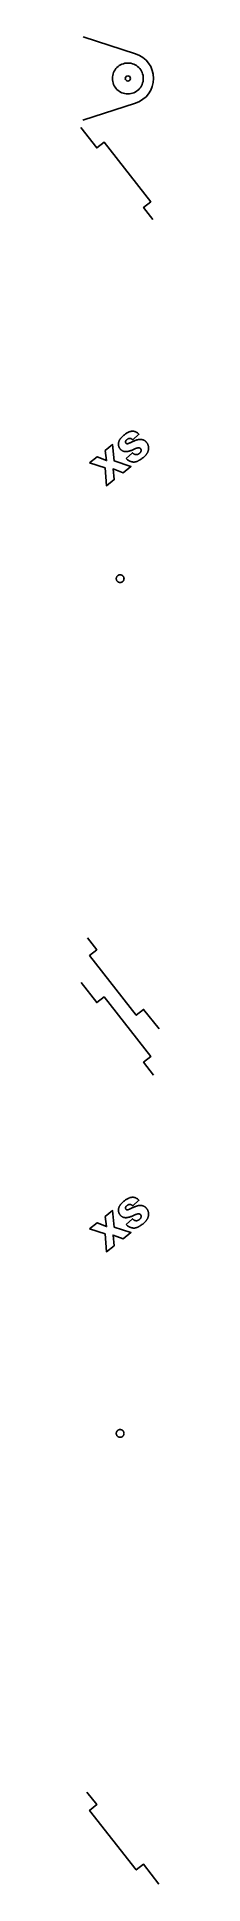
# Model space of a CAD drawing. Extents: x 0 to 3.8, y 2.7 to 92.3.
import ezdxf

# ---------------------------------------------------------------- set-up
doc = ezdxf.new("R2010")
doc.units = 0
for name, color, linetype in [('PART_LETTERS', 18, 'CONTINUOUS'), ('T3_POCKET', 18, 'CONTINUOUS'), ('T3_PROFILE_INSIDE', 18, 'CONTINUOUS'), ('T3_PROFILE_OUTSIDE', 18, 'CONTINUOUS'), ('T8_DRILL', 18, 'CONTINUOUS')]:
    doc.layers.add(name, color=color, linetype=linetype)

msp = doc.modelspace()

# ---------------------------------------------------------------- linework, layer by layer
at = {"layer": 'PART_LETTERS'}
for points in [[(2.192, 71.873), (2.498, 72.144), (2.515, 72.128), (2.533, 72.113), (2.542, 72.106), (2.55, 72.099), (2.559, 72.093), (2.568, 72.088), (2.576, 72.083), (2.584, 72.078), (2.593, 72.074), (2.601, 72.07), (2.609, 72.066), (2.617, 72.063), (2.626, 72.061), (2.634, 72.058), (2.647, 72.056), (2.659, 72.054), (2.672, 72.052), (2.685, 72.052), (2.698, 72.052), (2.711, 72.053), (2.723, 72.055), (2.736, 72.058), (2.748, 72.062), (2.761, 72.066), (2.773, 72.071), (2.786, 72.077), (2.798, 72.084), (2.81, 72.091), (2.822, 72.1), (2.835, 72.109), (2.843, 72.116), (2.852, 72.123), (2.86, 72.13), (2.867, 72.138), (2.874, 72.145), (2.88, 72.152), (2.886, 72.16), (2.892, 72.167), (2.897, 72.175), (2.902, 72.183), (2.906, 72.19), (2.909, 72.198), (2.913, 72.206), (2.915, 72.214), (2.918, 72.222), (2.919, 72.23), (2.921, 72.238), (2.922, 72.246), (2.922, 72.253), (2.923, 72.261), (2.923, 72.268), (2.922, 72.276), (2.921, 72.283), (2.92, 72.29), (2.919, 72.296), (2.917, 72.303), (2.914, 72.309), (2.912, 72.316), (2.908, 72.322), (2.905, 72.328), (2.901, 72.334), (2.897, 72.339), (2.893, 72.344), (2.888, 72.349), (2.883, 72.354), (2.878, 72.358), (2.873, 72.362), (2.868, 72.366), (2.862, 72.369), (2.856, 72.372), (2.85, 72.375), (2.844, 72.377), (2.837, 72.38), (2.83, 72.381), (2.823, 72.383), (2.816, 72.384), (2.808, 72.385), (2.8, 72.386), (2.792, 72.386), (2.783, 72.386), (2.773, 72.385), (2.762, 72.383), (2.751, 72.381), (2.739, 72.378), (2.726, 72.374), (2.713, 72.37), (2.699, 72.365), (2.683, 72.36), (2.668, 72.354), (2.651, 72.347), (2.616, 72.332), (2.578, 72.314), (2.545, 72.299), (2.514, 72.285), (2.483, 72.272), (2.453, 72.26), (2.424, 72.249), (2.396, 72.24), (2.369, 72.231), (2.342, 72.223), (2.316, 72.216), (2.291, 72.211), (2.267, 72.206), (2.243, 72.203), (2.22, 72.2), (2.198, 72.199), (2.177, 72.198), (2.157, 72.199), (2.137, 72.2), (2.118, 72.202), (2.099, 72.206), (2.081, 72.21), (2.063, 72.215), (2.045, 72.222), (2.028, 72.229), (2.012, 72.237), (1.996, 72.246), (1.98, 72.256), (1.965, 72.266), (1.95, 72.278), (1.936, 72.291), (1.922, 72.305), (1.909, 72.319), (1.896, 72.335), (1.888, 72.345), (1.881, 72.356), (1.874, 72.367), (1.867, 72.379), (1.861, 72.39), (1.855, 72.402), (1.849, 72.414), (1.844, 72.426), (1.84, 72.439), (1.836, 72.451), (1.832, 72.464), (1.829, 72.477), (1.826, 72.491), (1.824, 72.504), (1.822, 72.518), (1.821, 72.532), (1.82, 72.546), (1.819, 72.561), (1.82, 72.575), (1.82, 72.589), (1.822, 72.604), (1.824, 72.618), (1.826, 72.632), (1.829, 72.647), (1.833, 72.662), (1.837, 72.676), (1.842, 72.691), (1.848, 72.706), (1.854, 72.72), (1.86, 72.735), (1.867, 72.75), (1.875, 72.765), (1.884, 72.78), (1.893, 72.795), (1.903, 72.81), (1.914, 72.826), (1.926, 72.841), (1.938, 72.857), (1.952, 72.872), (1.966, 72.888), (1.981, 72.904), (1.997, 72.92), (2.014, 72.936), (2.032, 72.952), (2.05, 72.969), (2.069, 72.985), (2.089, 73.002), (2.11, 73.018), (2.136, 73.038), (2.162, 73.057), (2.188, 73.074), (2.213, 73.091), (2.238, 73.106), (2.262, 73.119), (2.286, 73.132), (2.31, 73.143), (2.334, 73.153), (2.357, 73.162), (2.38, 73.17), (2.403, 73.177), (2.425, 73.182), (2.447, 73.186), (2.469, 73.189), (2.491, 73.19), (2.501, 73.191), (2.512, 73.191), (2.523, 73.191), (2.533, 73.19), (2.544, 73.189), (2.554, 73.188), (2.565, 73.186), (2.575, 73.184), (2.586, 73.182), (2.596, 73.18), (2.606, 73.177), (2.617, 73.174), (2.627, 73.17), (2.637, 73.167), (2.647, 73.163), (2.657, 73.158), (2.678, 73.148), (2.698, 73.137), (2.718, 73.125), (2.738, 73.112), (2.757, 73.097), (2.777, 73.081), (2.796, 73.064), (2.816, 73.045), (2.512, 72.777), (2.503, 72.785), (2.494, 72.792), (2.486, 72.799), (2.477, 72.805), (2.468, 72.811), (2.46, 72.816), (2.451, 72.821), (2.442, 72.826), (2.434, 72.829), (2.425, 72.833), (2.417, 72.836), (2.408, 72.838), (2.4, 72.84), (2.391, 72.841), (2.383, 72.842), (2.375, 72.843), (2.366, 72.843), (2.358, 72.842), (2.349, 72.841), (2.341, 72.84), (2.332, 72.838), (2.324, 72.836), (2.315, 72.833), (2.307, 72.83), (2.298, 72.826), (2.289, 72.822), (2.28, 72.818), (2.272, 72.813), (2.263, 72.807), (2.254, 72.802), (2.245, 72.795), (2.236, 72.788), (2.222, 72.777), (2.21, 72.765), (2.199, 72.754), (2.194, 72.748), (2.189, 72.742), (2.185, 72.736), (2.182, 72.73), (2.178, 72.724), (2.175, 72.718), (2.173, 72.712), (2.17, 72.706), (2.168, 72.7), (2.167, 72.694), (2.165, 72.682), (2.164, 72.671), (2.164, 72.665), (2.165, 72.66), (2.165, 72.654), (2.166, 72.649), (2.168, 72.644), (2.169, 72.639), (2.171, 72.634), (2.173, 72.629), (2.176, 72.624), (2.178, 72.619), (2.181, 72.614), (2.185, 72.61), (2.19, 72.604), (2.196, 72.598), (2.203, 72.594), (2.21, 72.59), (2.218, 72.587), (2.227, 72.585), (2.236, 72.583), (2.246, 72.582), (2.251, 72.582), (2.257, 72.582), (2.264, 72.583), (2.27, 72.584), (2.278, 72.586), (2.286, 72.588), (2.303, 72.593), (2.322, 72.6), (2.343, 72.608), (2.366, 72.619), (2.391, 72.631), (2.454, 72.661), (2.484, 72.674), (2.513, 72.687), (2.54, 72.7), (2.567, 72.711), (2.593, 72.722), (2.619, 72.732), (2.643, 72.741), (2.666, 72.749), (2.688, 72.756), (2.709, 72.763), (2.729, 72.769), (2.748, 72.774), (2.766, 72.779), (2.784, 72.783), (2.8, 72.786), (2.817, 72.788), (2.833, 72.79), (2.849, 72.792), (2.864, 72.793), (2.879, 72.793), (2.895, 72.793), (2.909, 72.793), (2.924, 72.792), (2.938, 72.79), (2.952, 72.788), (2.966, 72.786), (2.979, 72.783), (2.992, 72.779), (3.005, 72.775), (3.018, 72.771), (3.03, 72.766), (3.043, 72.76), (3.054, 72.754), (3.066, 72.748), (3.078, 72.742), (3.089, 72.735), (3.1, 72.727), (3.111, 72.72), (3.121, 72.711), (3.131, 72.703), (3.141, 72.694), (3.151, 72.684), (3.161, 72.675), (3.17, 72.665), (3.179, 72.654), (3.188, 72.643), (3.198, 72.63), (3.208, 72.616), (3.217, 72.603), (3.225, 72.589), (3.233, 72.574), (3.24, 72.56), (3.247, 72.545), (3.253, 72.531), (3.258, 72.516), (3.263, 72.5), (3.268, 72.485), (3.272, 72.469), (3.275, 72.453), (3.278, 72.437), (3.28, 72.42), (3.282, 72.404), (3.283, 72.387), (3.283, 72.37), (3.283, 72.354), (3.282, 72.337), (3.281, 72.32), (3.279, 72.304), (3.276, 72.287), (3.273, 72.271), (3.269, 72.255), (3.265, 72.238), (3.26, 72.222), (3.254, 72.206), (3.248, 72.19), (3.241, 72.174), (3.233, 72.158), (3.225, 72.142), (3.216, 72.126), (3.206, 72.11), (3.196, 72.094), (3.185, 72.078), (3.173, 72.062), (3.161, 72.047), (3.147, 72.031), (3.134, 72.015), (3.119, 71.999), (3.104, 71.984), (3.088, 71.968), (3.071, 71.952), (3.054, 71.937), (3.036, 71.921), (3.017, 71.906), (2.997, 71.89), (2.963, 71.864), (2.929, 71.839), (2.896, 71.817), (2.88, 71.806), (2.864, 71.796), (2.848, 71.786), (2.832, 71.777), (2.816, 71.768), (2.801, 71.76), (2.785, 71.752), (2.77, 71.745), (2.755, 71.738), (2.741, 71.732), (2.726, 71.726), (2.711, 71.721), (2.697, 71.716), (2.683, 71.711), (2.669, 71.708), (2.655, 71.704), (2.642, 71.701), (2.628, 71.698), (2.615, 71.696), (2.602, 71.695), (2.589, 71.694), (2.577, 71.693), (2.564, 71.693), (2.552, 71.693), (2.539, 71.694), (2.527, 71.695), (2.504, 71.698), (2.48, 71.703), (2.457, 71.708), (2.435, 71.715), (2.412, 71.722), (2.39, 71.731), (2.369, 71.74), (2.348, 71.751), (2.327, 71.763), (2.307, 71.775), (2.287, 71.789), (2.267, 71.804), (2.248, 71.819), (2.229, 71.836), (2.21, 71.854)], [(0.417, 71.662), (0.788, 71.953), (1.245, 71.768), (1.17, 72.252), (1.538, 72.54), (1.613, 71.745), (2.426, 71.473), (2.047, 71.176), (1.556, 71.358), (1.615, 70.838), (1.238, 70.542), (1.169, 71.407)], [(2.192, 34.691), (2.498, 34.963), (2.515, 34.946), (2.533, 34.931), (2.542, 34.925), (2.55, 34.918), (2.559, 34.912), (2.568, 34.906), (2.576, 34.901), (2.584, 34.897), (2.593, 34.892), (2.601, 34.888), (2.609, 34.885), (2.617, 34.882), (2.626, 34.879), (2.634, 34.877), (2.647, 34.874), (2.659, 34.872), (2.672, 34.871), (2.685, 34.871), (2.698, 34.871), (2.711, 34.872), (2.723, 34.874), (2.736, 34.877), (2.748, 34.88), (2.761, 34.885), (2.773, 34.89), (2.786, 34.896), (2.798, 34.903), (2.81, 34.91), (2.822, 34.918), (2.835, 34.927), (2.843, 34.935), (2.852, 34.942), (2.86, 34.949), (2.867, 34.956), (2.874, 34.964), (2.88, 34.971), (2.886, 34.979), (2.892, 34.986), (2.897, 34.994), (2.902, 35.001), (2.906, 35.009), (2.909, 35.017), (2.913, 35.025), (2.915, 35.033), (2.918, 35.041), (2.919, 35.049), (2.921, 35.057), (2.922, 35.064), (2.922, 35.072), (2.923, 35.08), (2.923, 35.087), (2.922, 35.094), (2.921, 35.101), (2.92, 35.108), (2.919, 35.115), (2.917, 35.122), (2.914, 35.128), (2.912, 35.134), (2.908, 35.14), (2.905, 35.146), (2.901, 35.152), (2.897, 35.158), (2.893, 35.163), (2.888, 35.168), (2.883, 35.172), (2.878, 35.177), (2.873, 35.181), (2.868, 35.184), (2.862, 35.188), (2.856, 35.191), (2.85, 35.194), (2.844, 35.196), (2.837, 35.198), (2.83, 35.2), (2.823, 35.202), (2.816, 35.203), (2.808, 35.204), (2.8, 35.205), (2.792, 35.205), (2.783, 35.205), (2.773, 35.204), (2.762, 35.202), (2.751, 35.2), (2.739, 35.197), (2.726, 35.193), (2.713, 35.189), (2.699, 35.184), (2.683, 35.179), (2.668, 35.173), (2.651, 35.166), (2.616, 35.151), (2.578, 35.133), (2.545, 35.118), (2.514, 35.104), (2.483, 35.091), (2.453, 35.079), (2.424, 35.068), (2.396, 35.058), (2.369, 35.05), (2.342, 35.042), (2.316, 35.035), (2.291, 35.029), (2.267, 35.025), (2.243, 35.021), (2.22, 35.019), (2.198, 35.017), (2.177, 35.017), (2.157, 35.017), (2.137, 35.019), (2.118, 35.021), (2.099, 35.025), (2.081, 35.029), (2.063, 35.034), (2.045, 35.04), (2.028, 35.047), (2.012, 35.055), (1.996, 35.064), (1.98, 35.074), (1.965, 35.085), (1.95, 35.097), (1.936, 35.11), (1.922, 35.123), (1.909, 35.138), (1.896, 35.154), (1.888, 35.164), (1.881, 35.175), (1.874, 35.186), (1.867, 35.197), (1.861, 35.209), (1.855, 35.221), (1.849, 35.233), (1.844, 35.245), (1.84, 35.257), (1.836, 35.27), (1.832, 35.283), (1.829, 35.296), (1.826, 35.31), (1.824, 35.323), (1.822, 35.337), (1.821, 35.351), (1.82, 35.365), (1.819, 35.379), (1.82, 35.394), (1.82, 35.408), (1.822, 35.422), (1.824, 35.437), (1.826, 35.451), (1.829, 35.466), (1.833, 35.48), (1.837, 35.495), (1.842, 35.51), (1.848, 35.524), (1.854, 35.539), (1.86, 35.554), (1.867, 35.569), (1.875, 35.584), (1.884, 35.599), (1.893, 35.614), (1.903, 35.629), (1.914, 35.644), (1.926, 35.66), (1.938, 35.675), (1.952, 35.691), (1.966, 35.707), (1.981, 35.723), (1.997, 35.739), (2.014, 35.755), (2.032, 35.771), (2.05, 35.787), (2.069, 35.804), (2.089, 35.82), (2.11, 35.837), (2.136, 35.857), (2.162, 35.876), (2.188, 35.893), (2.213, 35.909), (2.238, 35.924), (2.262, 35.938), (2.286, 35.951), (2.31, 35.962), (2.334, 35.972), (2.357, 35.981), (2.38, 35.989), (2.403, 35.995), (2.425, 36.001), (2.447, 36.005), (2.469, 36.008), (2.491, 36.009), (2.501, 36.01), (2.512, 36.01), (2.523, 36.009), (2.533, 36.009), (2.544, 36.008), (2.554, 36.007), (2.565, 36.005), (2.575, 36.003), (2.586, 36.001), (2.596, 35.998), (2.606, 35.996), (2.617, 35.993), (2.627, 35.989), (2.637, 35.985), (2.647, 35.981), (2.657, 35.977), (2.678, 35.967), (2.698, 35.956), (2.718, 35.944), (2.738, 35.93), (2.757, 35.916), (2.777, 35.9), (2.796, 35.882), (2.816, 35.864), (2.512, 35.596), (2.503, 35.604), (2.494, 35.611), (2.486, 35.618), (2.477, 35.624), (2.468, 35.63), (2.46, 35.635), (2.451, 35.64), (2.442, 35.644), (2.434, 35.648), (2.425, 35.651), (2.417, 35.654), (2.408, 35.657), (2.4, 35.659), (2.391, 35.66), (2.383, 35.661), (2.375, 35.661), (2.366, 35.661), (2.358, 35.661), (2.349, 35.66), (2.341, 35.659), (2.332, 35.657), (2.324, 35.655), (2.315, 35.652), (2.307, 35.649), (2.298, 35.645), (2.289, 35.641), (2.28, 35.637), (2.272, 35.632), (2.263, 35.626), (2.254, 35.62), (2.245, 35.614), (2.236, 35.607), (2.222, 35.596), (2.21, 35.584), (2.199, 35.572), (2.194, 35.566), (2.189, 35.561), (2.185, 35.555), (2.182, 35.549), (2.178, 35.543), (2.175, 35.537), (2.173, 35.531), (2.17, 35.525), (2.168, 35.519), (2.167, 35.513), (2.165, 35.501), (2.164, 35.489), (2.164, 35.484), (2.165, 35.478), (2.165, 35.473), (2.166, 35.468), (2.168, 35.462), (2.169, 35.457), (2.171, 35.452), (2.173, 35.447), (2.176, 35.443), (2.178, 35.438), (2.181, 35.433), (2.185, 35.429), (2.19, 35.423), (2.196, 35.417), (2.203, 35.413), (2.21, 35.409), (2.218, 35.406), (2.227, 35.403), (2.236, 35.402), (2.246, 35.401), (2.251, 35.401), (2.257, 35.401), (2.264, 35.402), (2.27, 35.403), (2.278, 35.404), (2.286, 35.406), (2.303, 35.412), (2.322, 35.419), (2.343, 35.427), (2.366, 35.437), (2.391, 35.449), (2.454, 35.479), (2.484, 35.493), (2.513, 35.506), (2.54, 35.518), (2.567, 35.53), (2.593, 35.54), (2.619, 35.55), (2.643, 35.559), (2.666, 35.568), (2.688, 35.575), (2.709, 35.582), (2.729, 35.588), (2.748, 35.593), (2.766, 35.598), (2.784, 35.601), (2.8, 35.604), (2.817, 35.607), (2.833, 35.609), (2.849, 35.61), (2.864, 35.611), (2.879, 35.612), (2.895, 35.612), (2.909, 35.611), (2.924, 35.61), (2.938, 35.609), (2.952, 35.607), (2.966, 35.604), (2.979, 35.601), (2.992, 35.598), (3.005, 35.594), (3.018, 35.589), (3.03, 35.584), (3.043, 35.579), (3.054, 35.573), (3.066, 35.567), (3.078, 35.56), (3.089, 35.553), (3.1, 35.546), (3.111, 35.538), (3.121, 35.53), (3.131, 35.522), (3.141, 35.513), (3.151, 35.503), (3.161, 35.493), (3.17, 35.483), (3.179, 35.473), (3.188, 35.462), (3.198, 35.448), (3.208, 35.435), (3.217, 35.421), (3.225, 35.407), (3.233, 35.393), (3.24, 35.379), (3.247, 35.364), (3.253, 35.349), (3.258, 35.334), (3.263, 35.319), (3.268, 35.303), (3.272, 35.288), (3.275, 35.272), (3.278, 35.255), (3.28, 35.239), (3.282, 35.222), (3.283, 35.206), (3.283, 35.189), (3.283, 35.172), (3.282, 35.156), (3.281, 35.139), (3.279, 35.123), (3.276, 35.106), (3.273, 35.09), (3.269, 35.073), (3.265, 35.057), (3.26, 35.041), (3.254, 35.025), (3.248, 35.009), (3.241, 34.993), (3.233, 34.977), (3.225, 34.961), (3.216, 34.945), (3.206, 34.929), (3.196, 34.913), (3.185, 34.897), (3.173, 34.881), (3.161, 34.865), (3.147, 34.85), (3.134, 34.834), (3.119, 34.818), (3.104, 34.802), (3.088, 34.787), (3.071, 34.771), (3.054, 34.755), (3.036, 34.74), (3.017, 34.724), (2.997, 34.709), (2.963, 34.682), (2.929, 34.658), (2.896, 34.635), (2.88, 34.625), (2.864, 34.615), (2.848, 34.605), (2.832, 34.596), (2.816, 34.587), (2.801, 34.579), (2.785, 34.571), (2.77, 34.564), (2.755, 34.557), (2.741, 34.551), (2.726, 34.545), (2.711, 34.54), (2.697, 34.535), (2.683, 34.53), (2.669, 34.526), (2.655, 34.523), (2.642, 34.52), (2.628, 34.517), (2.615, 34.515), (2.602, 34.513), (2.589, 34.512), (2.577, 34.512), (2.564, 34.511), (2.552, 34.512), (2.539, 34.512), (2.527, 34.514), (2.504, 34.517), (2.48, 34.522), (2.457, 34.527), (2.435, 34.534), (2.412, 34.541), (2.39, 34.55), (2.369, 34.559), (2.348, 34.57), (2.327, 34.581), (2.307, 34.594), (2.287, 34.608), (2.267, 34.622), (2.248, 34.638), (2.229, 34.655), (2.21, 34.673)], [(0.417, 34.481), (0.788, 34.772), (1.245, 34.587), (1.17, 35.071), (1.538, 35.359), (1.613, 34.563), (2.426, 34.291), (2.047, 33.994), (1.556, 34.176), (1.615, 33.656), (1.238, 33.361), (1.169, 34.226)]]:
    msp.add_lwpolyline(points, close=True, dxfattribs=at)
at = {"layer": 'T3_POCKET'}
msp.add_lwpolyline([(1.527, 90.311, 0.414214), (2.277, 89.561, 0.414214), (3.027, 90.311, 0.414214), (2.277, 91.061, 0.414214)], format="xyb", close=True, dxfattribs=at)
at = {"layer": 'T3_PROFILE_INSIDE'}
msp.add_lwpolyline([(0.103, 92.326), (2.655, 91.502, -0.32697), (3.527, 90.311, -0.32697), (2.655, 89.119), (0.097, 88.294)], format="xyb", dxfattribs=at)
at = {"layer": 'T3_PROFILE_OUTSIDE'}
for points in [[(3.494, 83.461), (3.037, 84.048), (3.391, 84.326), (1.124, 87.22), (0.77, 86.943), (0, 87.923)], [(0.311, 48.608), (0.77, 48.018), (0.416, 47.74), (2.683, 44.846), (3.037, 45.123), (3.791, 44.188)], [(3.528, 41.94), (3.037, 42.561), (3.391, 42.838), (1.124, 45.733), (0.77, 45.455), (0.012, 46.43)], [(0.289, 7.14), (0.77, 6.53), (0.416, 6.252), (2.683, 3.358), (3.037, 3.635), (3.785, 2.674)]]:
    msp.add_lwpolyline(points, dxfattribs=at)
at = {"layer": 'T8_DRILL'}
msp.add_lwpolyline([(2.277, 90.436, 0.414214), (2.152, 90.311, 0.414214), (2.277, 90.186, 0.414214), (2.402, 90.311, 0.414214)], format="xyb", close=True, dxfattribs=at)
for points in [[(1.787, 66.181), (1.779, 66.175), (1.772, 66.168), (1.765, 66.161), (1.759, 66.154), (1.753, 66.147), (1.748, 66.14), (1.743, 66.132), (1.738, 66.124), (1.734, 66.116), (1.73, 66.108), (1.727, 66.099), (1.724, 66.091), (1.721, 66.082), (1.719, 66.073), (1.717, 66.065), (1.716, 66.056), (1.715, 66.047), (1.715, 66.038), (1.715, 66.029), (1.715, 66.02), (1.716, 66.011), (1.717, 66.002), (1.719, 65.993), (1.721, 65.984), (1.724, 65.975), (1.727, 65.967), (1.73, 65.958), (1.734, 65.95), (1.739, 65.941), (1.744, 65.933), (1.749, 65.925), (1.755, 65.917), (1.761, 65.91), (1.767, 65.903), (1.774, 65.896), (1.781, 65.89), (1.788, 65.884), (1.796, 65.879), (1.803, 65.874), (1.811, 65.869), (1.819, 65.865), (1.828, 65.861), (1.836, 65.858), (1.844, 65.855), (1.853, 65.852), (1.862, 65.85), (1.871, 65.848), (1.88, 65.847), (1.889, 65.846), (1.898, 65.846), (1.907, 65.846), (1.916, 65.846), (1.925, 65.847), (1.934, 65.848), (1.942, 65.85), (1.951, 65.852), (1.96, 65.855), (1.969, 65.858), (1.977, 65.861), (1.986, 65.865), (1.994, 65.87), (2.002, 65.874), (2.01, 65.88), (2.018, 65.885), (2.025, 65.892), (2.032, 65.898), (2.039, 65.905), (2.045, 65.912), (2.051, 65.919), (2.057, 65.926), (2.062, 65.934), (2.066, 65.942), (2.07, 65.95), (2.074, 65.958), (2.078, 65.967), (2.081, 65.975), (2.083, 65.984), (2.085, 65.993), (2.087, 66.002), (2.088, 66.01), (2.089, 66.019), (2.09, 66.028), (2.09, 66.037), (2.089, 66.046), (2.088, 66.055), (2.087, 66.064), (2.085, 66.073), (2.083, 66.082), (2.081, 66.091), (2.078, 66.1), (2.074, 66.108), (2.07, 66.117), (2.066, 66.125), (2.061, 66.133), (2.056, 66.141), (2.05, 66.149), (2.044, 66.156), (2.037, 66.163), (2.031, 66.17), (2.024, 66.176), (2.016, 66.182), (2.009, 66.187), (2.001, 66.192), (1.993, 66.197), (1.985, 66.201), (1.977, 66.205), (1.969, 66.208), (1.96, 66.211), (1.951, 66.214), (1.943, 66.216), (1.934, 66.218), (1.925, 66.219), (1.916, 66.22), (1.907, 66.22), (1.898, 66.22), (1.889, 66.22), (1.88, 66.219), (1.871, 66.218), (1.862, 66.216), (1.853, 66.214), (1.844, 66.211), (1.836, 66.208), (1.827, 66.205), (1.819, 66.201), (1.81, 66.197), (1.802, 66.192), (1.794, 66.186)], [(1.787, 24.693), (1.779, 24.687), (1.772, 24.68), (1.765, 24.674), (1.759, 24.667), (1.753, 24.659), (1.748, 24.652), (1.743, 24.644), (1.738, 24.636), (1.734, 24.628), (1.73, 24.62), (1.727, 24.612), (1.724, 24.603), (1.721, 24.594), (1.719, 24.586), (1.717, 24.577), (1.716, 24.568), (1.715, 24.559), (1.715, 24.55), (1.715, 24.541), (1.715, 24.532), (1.716, 24.523), (1.717, 24.514), (1.719, 24.505), (1.721, 24.496), (1.724, 24.487), (1.727, 24.479), (1.73, 24.47), (1.734, 24.462), (1.739, 24.454), (1.744, 24.445), (1.749, 24.437), (1.755, 24.43), (1.761, 24.422), (1.767, 24.415), (1.774, 24.409), (1.781, 24.402), (1.788, 24.396), (1.796, 24.391), (1.803, 24.386), (1.811, 24.381), (1.819, 24.377), (1.828, 24.373), (1.836, 24.37), (1.844, 24.367), (1.853, 24.364), (1.862, 24.362), (1.871, 24.361), (1.88, 24.359), (1.889, 24.358), (1.898, 24.358), (1.907, 24.358), (1.916, 24.358), (1.925, 24.359), (1.934, 24.36), (1.942, 24.362), (1.951, 24.364), (1.96, 24.367), (1.969, 24.37), (1.977, 24.373), (1.986, 24.377), (1.994, 24.382), (2.002, 24.387), (2.01, 24.392), (2.018, 24.398), (2.025, 24.404), (2.032, 24.41), (2.039, 24.417), (2.045, 24.424), (2.051, 24.431), (2.057, 24.439), (2.062, 24.446), (2.066, 24.454), (2.07, 24.462), (2.074, 24.471), (2.078, 24.479), (2.081, 24.488), (2.083, 24.496), (2.085, 24.505), (2.087, 24.514), (2.088, 24.523), (2.089, 24.532), (2.09, 24.541), (2.09, 24.55), (2.089, 24.559), (2.088, 24.568), (2.087, 24.577), (2.085, 24.586), (2.083, 24.594), (2.081, 24.603), (2.078, 24.612), (2.074, 24.62), (2.07, 24.629), (2.066, 24.637), (2.061, 24.645), (2.056, 24.653), (2.05, 24.661), (2.044, 24.668), (2.037, 24.675), (2.031, 24.682), (2.024, 24.688), (2.016, 24.694), (2.009, 24.7), (2.001, 24.705), (1.993, 24.709), (1.985, 24.714), (1.977, 24.717), (1.969, 24.721), (1.96, 24.724), (1.951, 24.726), (1.943, 24.728), (1.934, 24.73), (1.925, 24.731), (1.916, 24.732), (1.907, 24.733), (1.898, 24.733), (1.889, 24.732), (1.88, 24.732), (1.871, 24.73), (1.862, 24.729), (1.853, 24.726), (1.844, 24.724), (1.836, 24.721), (1.827, 24.717), (1.819, 24.713), (1.81, 24.709), (1.802, 24.704), (1.794, 24.699)]]:
    msp.add_lwpolyline(points, close=True, dxfattribs=at)

doc.saveas('drawing.dxf')
